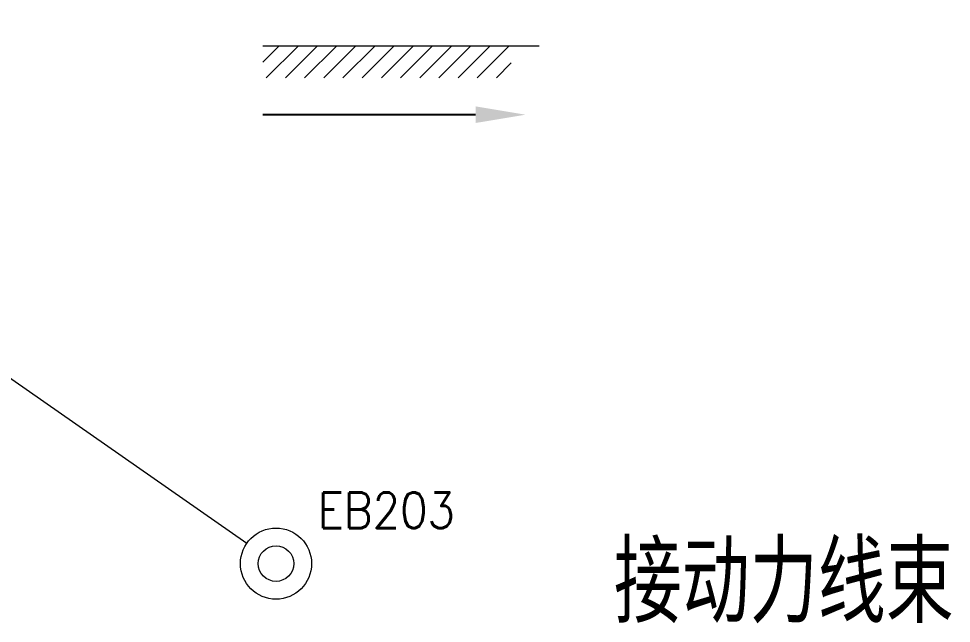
# Model space of a CAD drawing. Header units: inches. Extents: x 47316 to 59086, y 3141 to 11743.
# Drawn here: x 54072.9 to 54138.4, y 9724.2 to 9766.7 of the extents above; entities that cross this region are included whole.
import ezdxf

# ---------------------------------------------------------------- set-up
doc = ezdxf.new("R2010")
doc.units = ezdxf.units.IN
doc.header["$MEASUREMENT"] = 0
doc.styles.add('MtX_FangSong_GB2312', font='')
doc.styles.get("Standard").update_dxf_attribs({"font": ''})
doc.styles.get('MtX_FangSong_GB2312').set_extended_font_data('FangSong_GB2312')
doc.styles.get('Standard').set_extended_font_data('SimSun')
doc.linetypes.add('_VH_FELT_TAPE', pattern='A,0.4,-0.7,["FELT",Standard,S=0.3,R=0,X=-0.5,Y=-0.15],-0.7', length=1.8)

msp = doc.modelspace()

# ---------------------------------------------------------------- linework, layer by layer
at = {"color": 0, "linetype": '_VH_FELT_TAPE', "lineweight": 15, "ltscale": 5}
msp.add_line((53998.095, 9793.251), (54088.945, 9729.863), dxfattribs=at)
at = {"color": 0, "lineweight": 15}
for p, q in [((54090.072, 9763.651, 0), (54091.219, 9764.798, 0)), ((54090.072, 9764.798, 0), (54109.491, 9764.798, 0)), ((54090.313, 9762.545, 0), (54092.566, 9764.798, 0)), ((54091.66, 9762.545, 0), (54093.913, 9764.798, 0)), ((54093.007, 9762.545, 0), (54095.26, 9764.798, 0)), ((54094.354, 9762.545, 0), (54096.607, 9764.798, 0)), ((54095.701, 9762.545, 0), (54097.954, 9764.798, 0)), ((54097.048, 9762.545, 0), (54099.301, 9764.798, 0)), ((54098.395, 9762.545, 0), (54100.648, 9764.798, 0)), ((54099.742, 9762.545, 0), (54101.995, 9764.798, 0)), ((54101.09, 9762.545, 0), (54103.342, 9764.798, 0)), ((54102.437, 9762.545, 0), (54104.689, 9764.798, 0)), ((54103.784, 9762.545, 0), (54106.036, 9764.798, 0)), ((54105.131, 9762.545, 0), (54107.383, 9764.798, 0)), ((54106.478, 9762.545, 0), (54107.525, 9763.592, 0))]:
    msp.add_line(p, q, dxfattribs=at)
msp.add_line((54105.012, 9759.961), (54090.064, 9759.961))
at = {"color": 0, "linetype": 'Continuous', "lineweight": 15}
for radius in [2.5, 1.25]:
    msp.add_circle((54090.996, 9728.433), radius, dxfattribs=at)
msp.add_solid([(54105.012, 9760.545), (54108.512, 9759.961), (54105.012, 9759.378)])

# ---------------------------------------------------------------- texts
at = {"color": 0, "lineweight": 15, "style": 'MtX_FangSong_GB2312', "width": 0.7}
msp.add_text('接动力线束', height=5, dxfattribs=at).set_placement((54114.73, 9724.81))
at = {"color": 21, "linetype": 'Continuous', "lineweight": 15, "insert": (54093.924, 9733.433), "char_height": 2.5, "width": 10.71429, "attachment_point": 1}
msp.add_mtext('\\Fromans.shx;\\W0.9000000000;\\T1.0000000000;\\o\\lEB203', dxfattribs=at)

doc.saveas('drawing.dxf')
